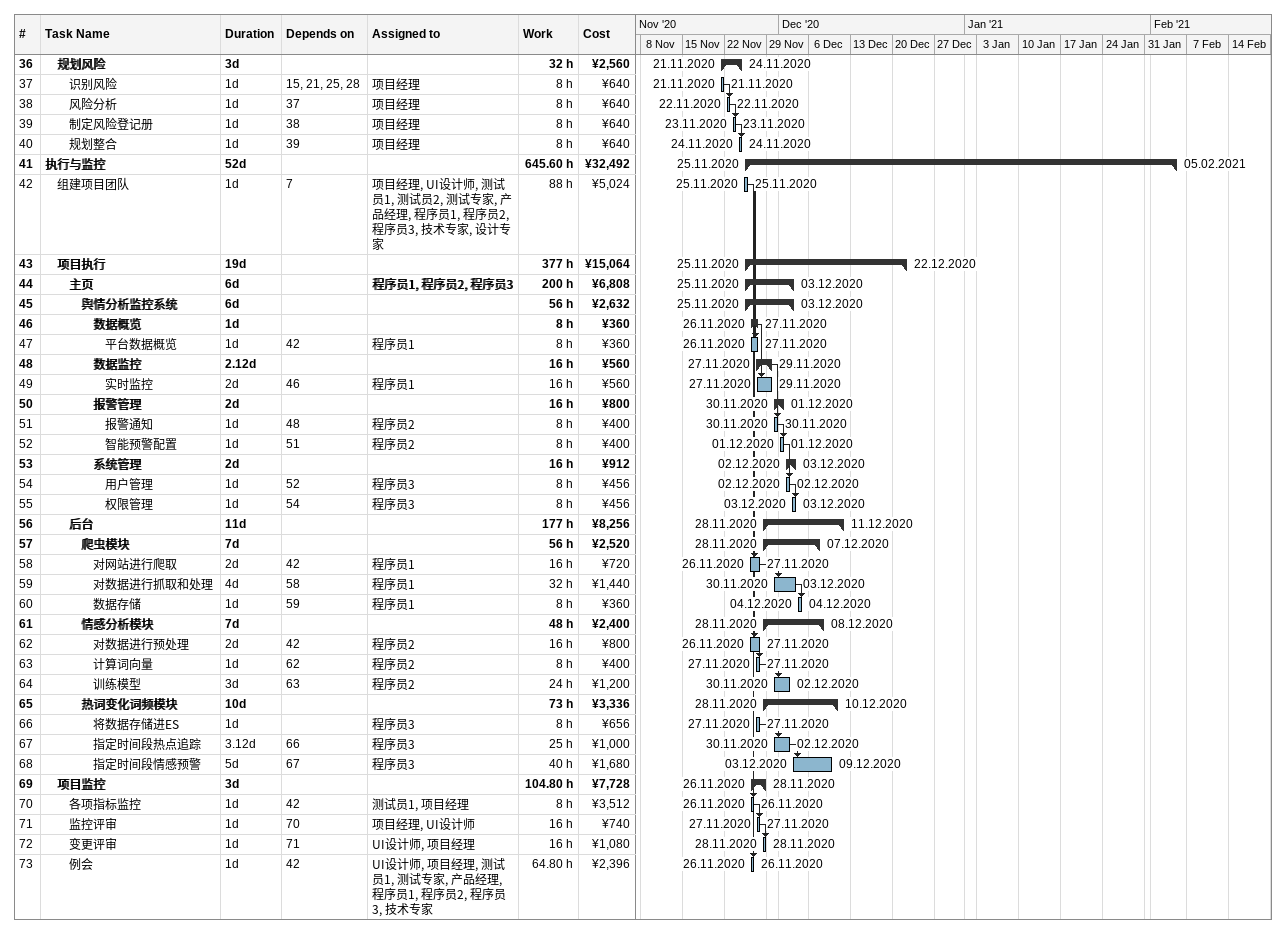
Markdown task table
| ID | Level | Task | Duration | Start | Finish | Predecessors | Resources | Work (h) | Cost (¥) |
|---|---|---|---|---|---|---|---|---|---|
| 36 | 2 | **规划风险** | 3d | 2020-11-21 | 2020-11-24 |  |  | 32 | 2560 |
| 37 | 3 | 识别风险 | 1d | 2020-11-21 | 2020-11-21 | 15, 21, 25, 28 | 项目经理 | 8 | 640 |
| 38 | 3 | 风险分析 | 1d | 2020-11-22 | 2020-11-22 | 37 | 项目经理 | 8 | 640 |
| 39 | 3 | 制定风险登记册 | 1d | 2020-11-23 | 2020-11-23 | 38 | 项目经理 | 8 | 640 |
| 40 | 3 | 规划整合 | 1d | 2020-11-24 | 2020-11-24 | 39 | 项目经理 | 8 | 640 |
| 41 | 1 | **执行与监控** | 52d | 2020-11-25 | 2021-02-05 |  |  | 645.60 | 32492 |
| 42 | 2 | 组建项目团队 | 1d | 2020-11-25 | 2020-11-25 | 7 | 项目经理, UI设计师, 测试员1, 测试员2, 测试专家, 产品经理, 程序员1, 程序员2, 程序员3, 技术专家, 设计专家 | 88 | 5024 |
| 43 | 2 | **项目执行** | 19d | 2020-11-25 | 2020-12-22 |  |  | 377 | 15064 |
| 44 | 3 | **主页** | 6d | 2020-11-25 | 2020-12-03 |  | 程序员1, 程序员2, 程序员3 | 200 | 6808 |
| 45 | 4 | **舆情分析监控系统** | 6d | 2020-11-25 | 2020-12-03 |  |  | 56 | 2632 |
| 46 | 5 | **数据概览** | 1d | 2020-11-26 | 2020-11-27 |  |  | 8 | 360 |
| 47 | 6 | 平台数据概览 | 1d | 2020-11-26 | 2020-11-27 | 42 | 程序员1 | 8 | 360 |
| 48 | 5 | **数据监控** | 2.12d | 2020-11-27 | 2020-11-29 |  |  | 16 | 560 |
| 49 | 6 | 实时监控 | 2d | 2020-11-27 | 2020-11-29 | 46 | 程序员1 | 16 | 560 |
| 50 | 5 | **报警管理** | 2d | 2020-11-30 | 2020-12-01 |  |  | 16 | 800 |
| 51 | 6 | 报警通知 | 1d | 2020-11-30 | 2020-11-30 | 48 | 程序员2 | 8 | 400 |
| 52 | 6 | 智能预警配置 | 1d | 2020-12-01 | 2020-12-01 | 51 | 程序员2 | 8 | 400 |
| 53 | 5 | **系统管理** | 2d | 2020-12-02 | 2020-12-03 |  |  | 16 | 912 |
| 54 | 6 | 用户管理 | 1d | 2020-12-02 | 2020-12-02 | 52 | 程序员3 | 8 | 456 |
| 55 | 6 | 权限管理 | 1d | 2020-12-03 | 2020-12-03 | 54 | 程序员3 | 8 | 456 |
| 56 | 3 | **后台** | 11d | 2020-11-28 | 2020-12-11 |  |  | 177 | 8256 |
| 57 | 4 | **爬虫模块** | 7d | 2020-11-28 | 2020-12-07 |  |  | 56 | 2520 |
| 58 | 5 | 对网站进行爬取 | 2d | 2020-11-26 | 2020-11-27 | 42 | 程序员1 | 16 | 720 |
| 59 | 5 | 对数据进行抓取和处理 | 4d | 2020-11-30 | 2020-12-03 | 58 | 程序员1 | 32 | 1440 |
| 60 | 5 | 数据存储 | 1d | 2020-12-04 | 2020-12-04 | 59 | 程序员1 | 8 | 360 |
| 61 | 4 | **情感分析模块** | 7d | 2020-11-28 | 2020-12-08 |  |  | 48 | 2400 |
| 62 | 5 | 对数据进行预处理 | 2d | 2020-11-26 | 2020-11-27 | 42 | 程序员2 | 16 | 800 |
| 63 | 5 | 计算词向量 | 1d | 2020-11-27 | 2020-11-27 | 62 | 程序员2 | 8 | 400 |
| 64 | 5 | 训练模型 | 3d | 2020-11-30 | 2020-12-02 | 63 | 程序员2 | 24 | 1200 |
| 65 | 4 | **热词变化词频模块** | 10d | 2020-11-28 | 2020-12-10 |  |  | 73 | 3336 |
| 66 | 5 | 将数据存储进ES | 1d | 2020-11-27 | 2020-11-27 |  | 程序员3 | 8 | 656 |
| 67 | 5 | 指定时间段热点追踪 | 3.12d | 2020-11-30 | 2020-12-02 | 66 | 程序员3 | 25 | 1000 |
| 68 | 5 | 指定时间段情感预警 | 5d | 2020-12-03 | 2020-12-09 | 67 | 程序员3 | 40 | 1680 |
| 69 | 2 | **项目监控** | 3d | 2020-11-26 | 2020-11-28 |  |  | 104.80 | 7728 |
| 70 | 3 | 各项指标监控 | 1d | 2020-11-26 | 2020-11-26 | 42 | 测试员1, 项目经理 | 8 | 3512 |
| 71 | 3 | 监控评审 | 1d | 2020-11-27 | 2020-11-27 | 70 | 项目经理, UI设计师 | 16 | 740 |
| 72 | 3 | 变更评审 | 1d | 2020-11-28 | 2020-11-28 | 71 | UI设计师, 项目经理 | 16 | 1080 |
| 73 | 3 | 例会 | 1d | 2020-11-26 | 2020-11-26 | 42 | UI设计师, 项目经理, 测试员1, 测试专家, 产品经理, 程序员1, 程序员2, 程序员3, 技术专家 | 64.80 | 2396 |
